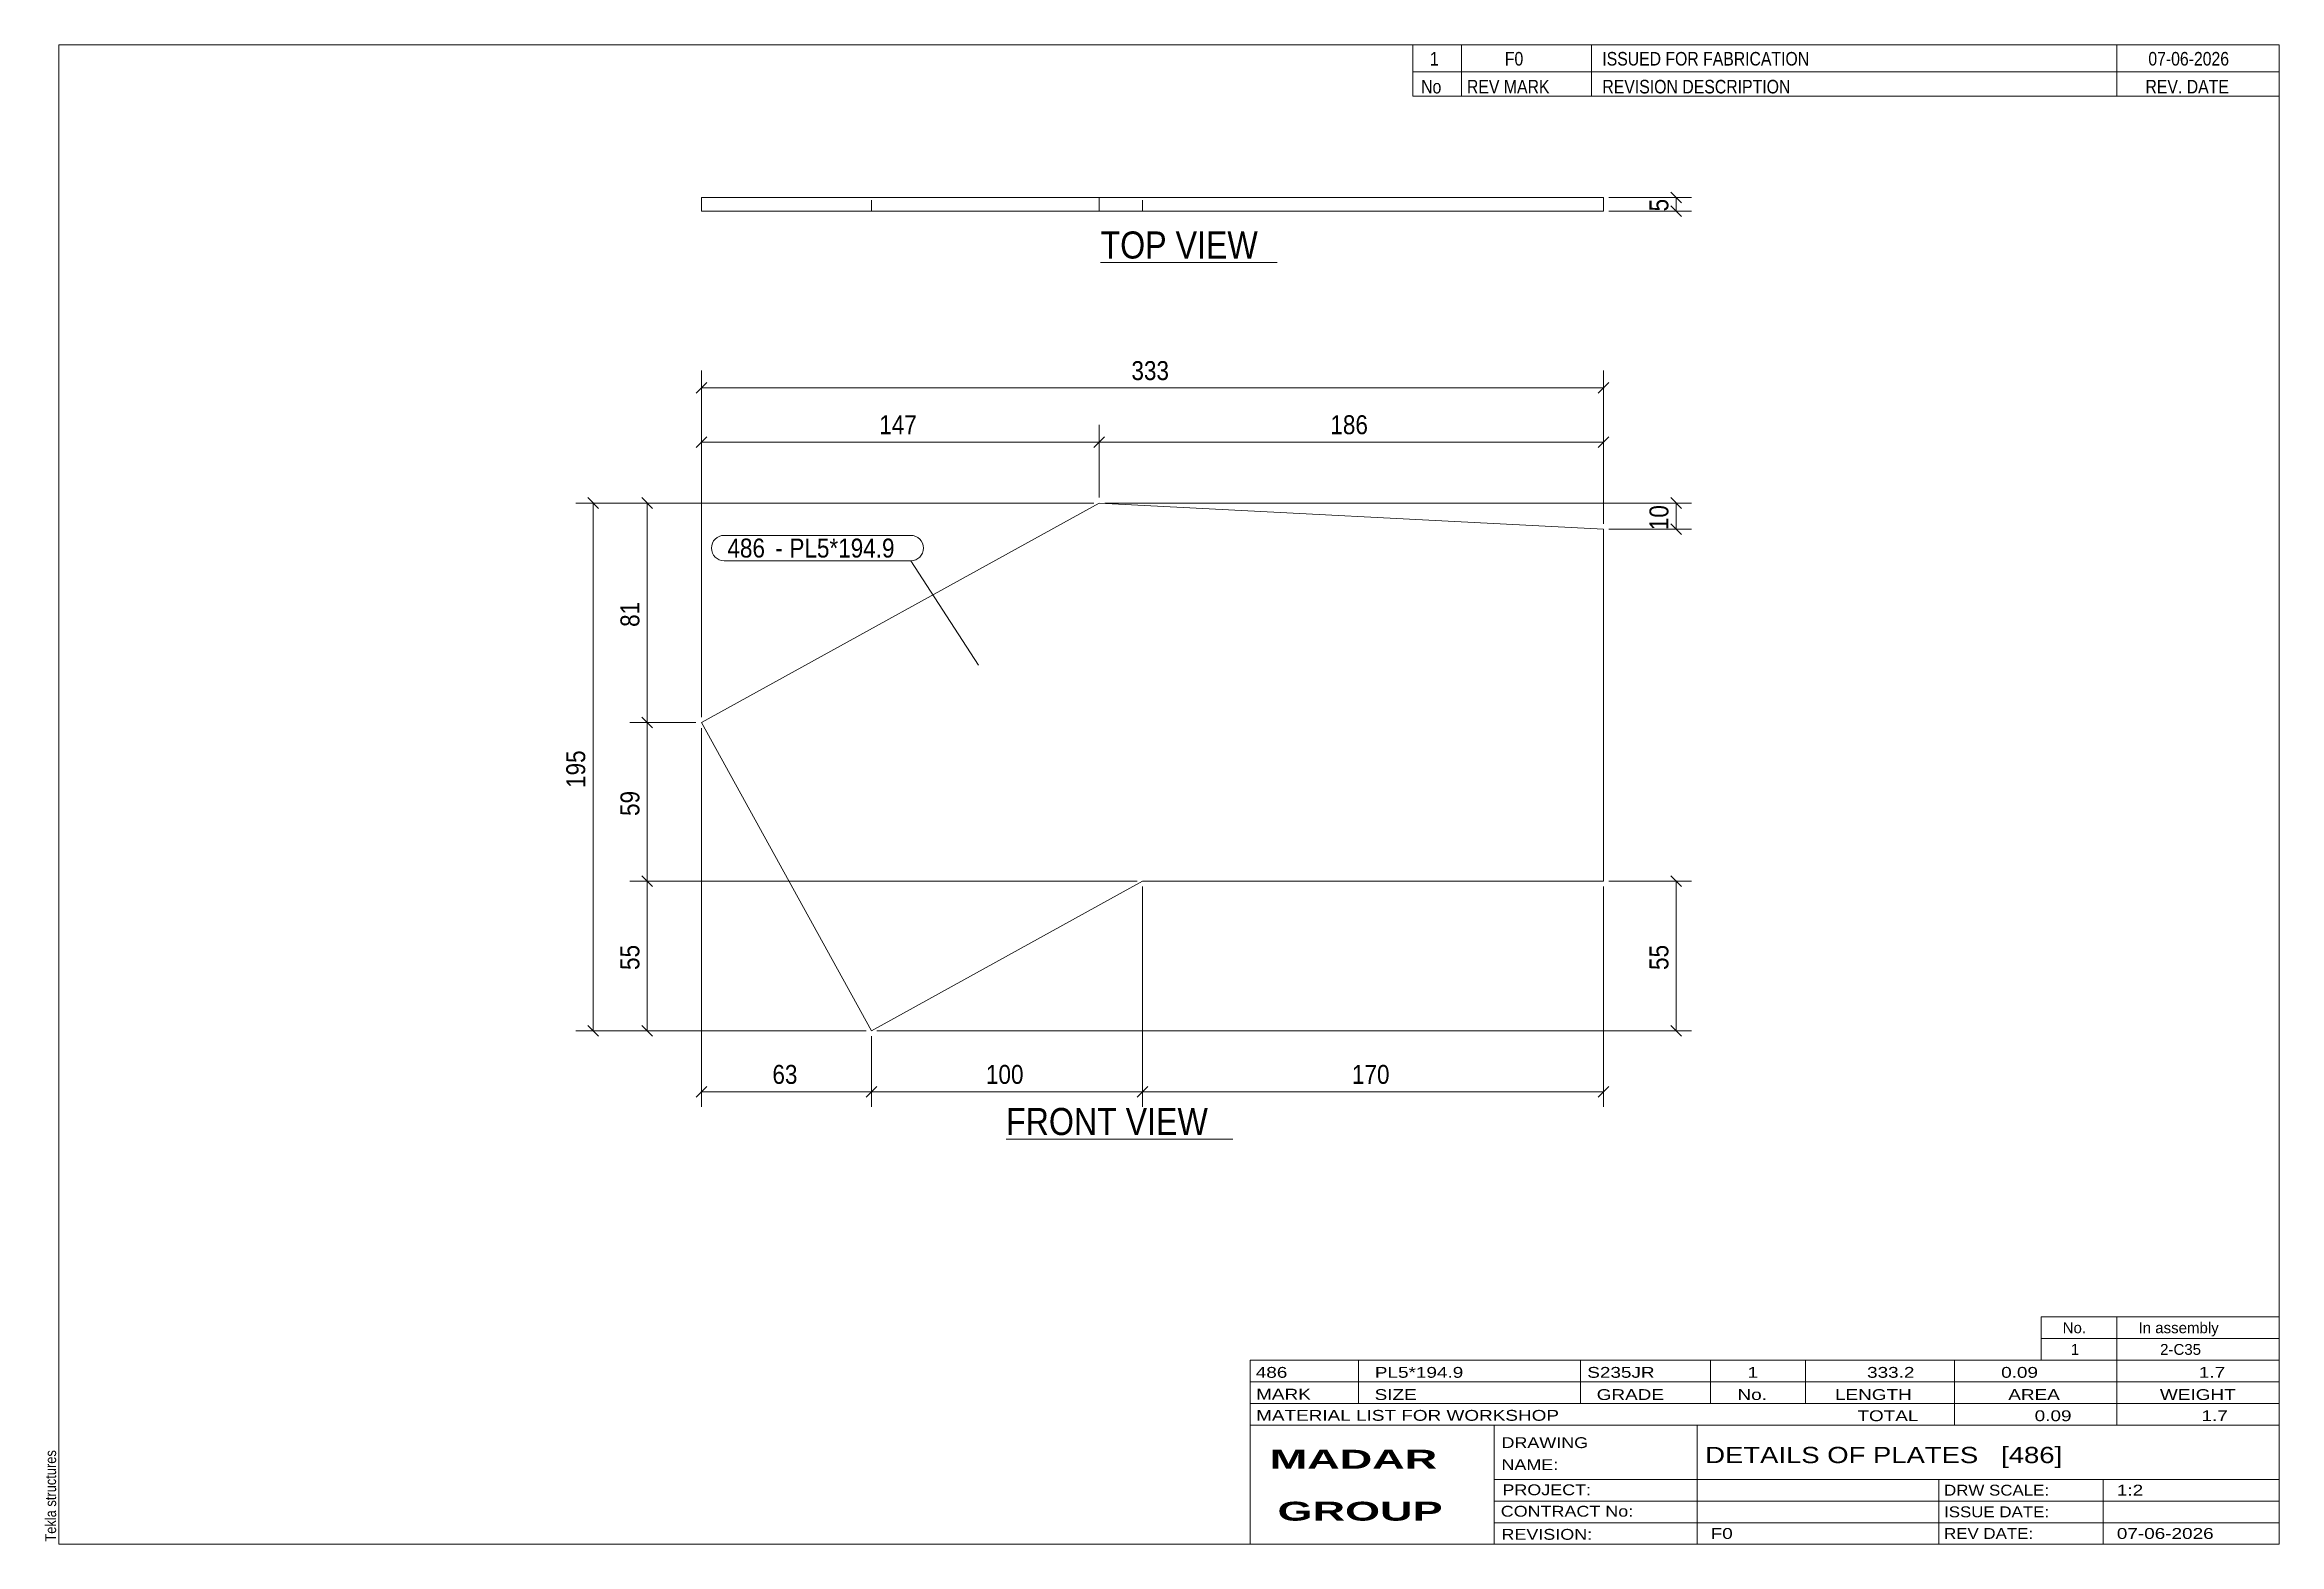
# Model space of a CAD drawing. Header units: millimetres. Extents: x 2 to 415, y 5 to 282.
import ezdxf

# ---------------------------------------------------------------- set-up
doc = ezdxf.new("R2010")
doc.units = ezdxf.units.MM
doc.linetypes.add('XKITLINE00', pattern=[0])
doc.linetypes.add('XKITLINE02', pattern=[4, 2, -2])
for name, color, linetype, lineweight in [('Dimensions', 7, 'Continuous', 0), ('DrawingSheet', 5, 'Continuous', 0), ('OtherObjectType', 7, 'Continuous', 0), ('Part', 2, 'Continuous', 0), ('PartMark', 7, 'Continuous', 0)]:
    doc.layers.add(name, color=color, linetype=linetype, lineweight=lineweight)
doc.styles.add('ARIAL', font='ARIAL.TTF')
doc.styles.add('ARIAL_BOLD', font='ARIALBD.TTF')
doc.styles.add('ARIAL_NARROW', font='ARIALN.TTF')

# ---------------------------------------------------------------- blocks, each defined once
blk = doc.blocks.new('*A1')
at = {"layer": 'Part', "color": 2, "linetype": 'XKITLINE00', "lineweight": 0}
for p, q in [((123.65, 156.78), (197.12, 197.34)), ((197.12, 197.34), (290.23, 192.5)), ((290.23, 192.5), (290.23, 127.5)), ((155.06, 99.87), (123.65, 156.78)), ((205.11, 127.5), (155.06, 99.87)), ((290.23, 127.5), (205.11, 127.5))]:
    blk.add_line(p, q, dxfattribs=at)
blk = doc.blocks.new('*A2')
at = {"layer": 'Part', "color": 2, "linetype": 'XKITLINE00', "lineweight": 0}
for p, q in [((290.23, 253.75), (123.65, 253.75)), ((123.65, 253.75), (123.65, 251.25)), ((197.12, 251.25), (197.12, 253.75)), ((290.23, 253.75), (290.23, 251.25)), ((123.65, 251.25), (290.23, 251.25))]:
    blk.add_line(p, q, dxfattribs=at)
at = {"layer": 'Part', "color": 7, "linetype": 'XKITLINE02', "lineweight": 0}
for p, q in [((155.06, 251.25), (155.06, 253.75)), ((205.11, 251.25), (205.11, 253.75)), ((290.23, 251.25), (290.23, 253.75))]:
    blk.add_line(p, q, dxfattribs=at)
blk = doc.blocks.new('*A3')
at = {"layer": 'DrawingSheet', "color": 5, "linetype": 'XKITLINE00', "lineweight": 0}
for p, q in [((415, 282), (5, 282)), ((5, 282), (5, 5)), ((415, 5), (415, 282)), ((5, 5), (415, 5))]:
    blk.add_line(p, q, dxfattribs=at)
at = {"layer": 'DrawingSheet', "color": 5, "style": 'ARIAL', "width": 0.85}
blk.add_text('Tekla structures', height=2, rotation=90, dxfattribs=at).set_placement((4.5, 5.5))
blk = doc.blocks.new('*A4')
at = {"layer": 'OtherObjectType', "color": 7, "linetype": 'XKITLINE00', "lineweight": 0}
for p, q in [((371, 47), (415, 47)), ((371, 43), (371, 47)), ((385, 43), (385, 47)), ((415, 43), (415, 47)), ((371, 43), (415, 43)), ((371, 39), (371, 43)), ((385, 39), (385, 43)), ((415, 39), (415, 43)), ((371, 39), (415, 39))]:
    blk.add_line(p, q, dxfattribs=at)
at = {"layer": 'OtherObjectType', "color": 7, "style": 'ARIAL_NARROW', "width": 1.211571}
for s, p in [('No.', (375, 44)), ('In assembly', (389, 44)), ('1', (376.5, 40)), ('2-C35', (392.99, 40))]:
    blk.add_text(s, height=2, dxfattribs=at).set_placement(p)
blk = doc.blocks.new('*A5')
at = {"layer": 'OtherObjectType', "color": 7, "linetype": 'XKITLINE00', "lineweight": 0}
for p, q in [((255, 282), (415, 282)), ((415, 282), (255, 282)), ((255, 282), (255, 277)), ((264, 282), (264, 277)), ((288, 282), (288, 277)), ((385, 282), (385, 277)), ((415, 282), (415, 277)), ((255, 277), (415, 277)), ((255, 277), (255, 272.5)), ((255, 277), (415, 277)), ((264, 277), (264, 272.5)), ((288, 277), (288, 272.5)), ((385, 277), (385, 272.5)), ((415, 277), (415, 272.5)), ((415, 272.5), (255, 272.5))]:
    blk.add_line(p, q, dxfattribs=at)
at = {"layer": 'OtherObjectType', "color": 7, "style": 'ARIAL_NARROW'}
for s, width, p in [('1', 1.017001, (258.16, 278.15)), ('F0', 1.017001, (272, 278.15)), ('ISSUED FOR FABRICATION', 1.017001, (290, 278.15)), ('07-06-2026', 1.017001, (390.82, 278.15)), ('No', 1.02, (256.54, 273)), ('REV MARK', 1.02, (265, 273)), ('REVISION DESCRIPTION', 1.02, (290, 273)), ('REV. DATE', 1.02, (390.28, 273))]:
    blk.add_text(s, height=2.5, dxfattribs=dict(at, width=width)).set_placement(p)
blk = doc.blocks.new('*A6')
at = {"layer": 'OtherObjectType', "color": 7, "linetype": 'XKITLINE00', "lineweight": 0}
for p, q in [((225, 39), (415, 39)), ((225, 39), (225, 35)), ((225, 39), (415, 39)), ((245, 35), (245, 39)), ((286, 35), (286, 39)), ((310, 35), (310, 39)), ((327.5, 35), (327.5, 39)), ((355, 35), (355, 39)), ((385, 35), (385, 39)), ((415, 35), (415, 39)), ((225, 35), (415, 35)), ((225, 35), (225, 5)), ((225, 35), (415, 35)), ((245, 31), (245, 35)), ((286, 31), (286, 35)), ((310, 31), (310, 35)), ((327.5, 31), (327.5, 35)), ((355, 31), (355, 35)), ((385, 31), (385, 35)), ((415, 31), (415, 35)), ((225, 31), (415, 31)), ((355, 27), (355, 31)), ((385, 27), (385, 31)), ((415, 27), (415, 31)), ((225, 27), (415, 27)), ((270, 21), (270, 27)), ((307.5, 17), (307.5, 27)), ((415, 21), (415, 27)), ((270, 21), (270, 5)), ((415, 17), (415, 21)), ((270, 17), (415, 17)), ((307.5, 5), (307.5, 17)), ((352.16, 13), (352.16, 17)), ((382.5, 5), (382.5, 17)), ((415, 13), (415, 17)), ((270, 13), (415, 13)), ((352.16, 5), (352.16, 13)), ((415, 9), (415, 13)), ((270, 9), (415, 9)), ((415, 5), (415, 9)), ((225, 5), (415, 5)), ((262.5, 5), (415, 5))]:
    blk.add_line(p, q, dxfattribs=at)
at = {"layer": 'OtherObjectType', "color": 7, "style": 'ARIAL_NARROW'}
for s, height, width, p in [('486', 2, 1.525501, (226.01, 35.76)), ('PL5*194.9', 2, 1.525501, (248, 35.76)), ('S235JR', 2, 1.525501, (287.22, 35.76)), ('1', 2, 1.525501, (316.82, 35.76)), ('333.2', 2, 1.525501, (338.88, 35.76)), ('0.09', 2, 1.525501, (363.64, 35.76)), ('1.7', 2, 1.525501, (400.14, 35.76)), ('MARK', 2, 1.525501, (226.08, 31.73)), ('SIZE', 2, 1.525501, (247.96, 31.66)), ('GRADE', 2, 1.525501, (288.96, 31.66)), ('No.', 2, 1.525501, (314.96, 31.66)), ('LENGTH', 2, 1.525501, (332.96, 31.66)), ('AREA', 2, 1.525501, (364.96, 31.66)), ('WEIGHT', 2, 1.525501, (392.96, 31.66)), ('MATERIAL LIST FOR WORKSHOP', 2, 1.525501, (226.08, 27.82)), ('TOTAL', 2, 1.525501, (337.1, 27.75)), ('0.09', 2, 1.525501, (369.83, 27.75)), ('1.7', 2, 1.525501, (400.63, 27.75)), ('DRAWING', 2, 1.445, (271.38, 22.78)), ('NAME:', 2, 1.445, (271.38, 18.72)), ('DETAILS OF PLATES   [486]', 3, 1.474651, (309, 20)), ('PROJECT:', 2, 1.445, (271.55, 14.07)), ('DRW SCALE:', 2, 1.36, (353.1, 14)), ('1:2', 2, 1.525501, (385, 14)), ('CONTRACT No:', 2, 1.445, (271.25, 10.11)), ('ISSUE DATE:', 2, 1.36, (353.1, 10)), ('REVISION:', 2, 1.445, (271.38, 5.84)), ('F0', 2, 1.525501, (310, 6)), ('REV DATE:', 2, 1.36, (353.1, 6)), ('07-06-2026', 2, 1.525501, (385, 6))]:
    blk.add_text(s, height=height, dxfattribs=dict(at, width=width)).set_placement(p)
at = {"layer": 'OtherObjectType', "color": 1, "style": 'ARIAL_BOLD', "width": 1.7}
for s, p in [('MADAR ', (228.58, 18.97)), ('GROUP', (230.03, 9.37))]:
    blk.add_text(s, height=3.5, dxfattribs=at).set_placement(p)
blk = doc.blocks.new('*A7')
at = {"layer": 'Dimensions', "color": 7, "linetype": 'XKITLINE00', "lineweight": 0}
for p, q in [((102.66, 198.33), (104.64, 196.35)), ((196.12, 197.34), (100.45, 197.34)), ((103.65, 99.87), (103.65, 197.34)), ((154.06, 99.87), (100.45, 99.87)), ((102.66, 100.86), (104.64, 98.88))]:
    blk.add_line(p, q, dxfattribs=at)
at = {"layer": 'Dimensions', "color": 3}
for p in [(103.65, 197.34), (103.65, 99.87)]:
    blk.add_point(p, dxfattribs=at)
at = {"layer": 'Dimensions', "color": 3, "style": 'ARIAL', "width": 0.85}
blk.add_text('195', height=3.5, rotation=90.0002, dxfattribs=at).set_placement((102.2, 144.71))
blk = doc.blocks.new('*A8')
at = {"layer": 'Dimensions', "color": 7, "linetype": 'XKITLINE00', "lineweight": 0}
for p, q in [((302.66, 128.49), (304.64, 126.51)), ((291.23, 127.5), (306.45, 127.5)), ((303.65, 99.87), (303.65, 127.5)), ((156.06, 99.87), (306.45, 99.87)), ((302.66, 100.86), (304.64, 98.88))]:
    blk.add_line(p, q, dxfattribs=at)
at = {"layer": 'Dimensions', "color": 3}
for p in [(303.65, 127.5), (303.65, 99.87)]:
    blk.add_point(p, dxfattribs=at)
at = {"layer": 'Dimensions', "color": 3, "style": 'ARIAL', "width": 0.85}
blk.add_text('55', height=3.5, rotation=90.0002, dxfattribs=at).set_placement((302.2, 111.09))
blk = doc.blocks.new('*A9')
at = {"layer": 'Dimensions', "color": 7, "linetype": 'XKITLINE00', "lineweight": 0}
for p, q in [((302.66, 198.33), (304.64, 196.35)), ((198.12, 197.34), (306.45, 197.34)), ((303.65, 192.5), (303.65, 197.34)), ((291.23, 192.5), (306.45, 192.5)), ((302.66, 193.49), (304.64, 191.51))]:
    blk.add_line(p, q, dxfattribs=at)
at = {"layer": 'Dimensions', "color": 3}
for p in [(303.65, 197.34), (303.65, 192.5)]:
    blk.add_point(p, dxfattribs=at)
at = {"layer": 'Dimensions', "color": 3, "style": 'ARIAL', "width": 0.85}
blk.add_text('10', height=3.5, rotation=90.0002, dxfattribs=at).set_placement((302.2, 192.32))
blk = doc.blocks.new('*A10')
at = {"layer": 'Dimensions', "color": 7, "linetype": 'XKITLINE00', "lineweight": 0}
for p, q in [((112.66, 128.49), (114.64, 126.51)), ((204.11, 127.5), (110.45, 127.5)), ((113.65, 99.87), (113.65, 127.5)), ((154.06, 99.87), (110.45, 99.87)), ((112.66, 100.86), (114.64, 98.88))]:
    blk.add_line(p, q, dxfattribs=at)
at = {"layer": 'Dimensions', "color": 3}
for p in [(113.65, 127.5), (113.65, 99.87)]:
    blk.add_point(p, dxfattribs=at)
at = {"layer": 'Dimensions', "color": 3, "style": 'ARIAL', "width": 0.85}
blk.add_text('55', height=3.5, rotation=90.0002, dxfattribs=at).set_placement((112.2, 111.09))
blk = doc.blocks.new('*A11')
at = {"layer": 'Dimensions', "color": 7, "linetype": 'XKITLINE00', "lineweight": 0}
for p, q in [((112.66, 157.77), (114.64, 155.79)), ((122.65, 156.78), (110.45, 156.78)), ((113.65, 127.5), (113.65, 156.78)), ((112.66, 128.49), (114.64, 126.51)), ((204.11, 127.5), (110.45, 127.5))]:
    blk.add_line(p, q, dxfattribs=at)
at = {"layer": 'Dimensions', "color": 3}
for p in [(113.65, 156.78), (113.65, 127.5)]:
    blk.add_point(p, dxfattribs=at)
at = {"layer": 'Dimensions', "color": 3, "style": 'ARIAL', "width": 0.85}
blk.add_text('59', height=3.5, rotation=90.0002, dxfattribs=at).set_placement((112.2, 139.54))
blk = doc.blocks.new('*A12')
at = {"layer": 'Dimensions', "color": 7, "linetype": 'XKITLINE00', "lineweight": 0}
for p, q in [((112.66, 198.33), (114.64, 196.35)), ((196.12, 197.34), (110.45, 197.34)), ((113.65, 156.78), (113.65, 197.34)), ((112.66, 157.77), (114.64, 155.79)), ((122.65, 156.78), (110.45, 156.78))]:
    blk.add_line(p, q, dxfattribs=at)
at = {"layer": 'Dimensions', "color": 3}
for p in [(113.65, 197.34), (113.65, 156.78)]:
    blk.add_point(p, dxfattribs=at)
at = {"layer": 'Dimensions', "color": 3, "style": 'ARIAL', "width": 0.85}
blk.add_text('81', height=3.5, rotation=90.0002, dxfattribs=at).set_placement((112.2, 174.46))
blk = doc.blocks.new('*A13')
at = {"layer": 'Dimensions', "color": 7, "linetype": 'XKITLINE00', "lineweight": 0}
for p, q in [((124.64, 219.59), (122.66, 217.61)), ((123.65, 157.78), (123.65, 221.8)), ((291.22, 219.59), (289.24, 217.61)), ((290.23, 193.5), (290.23, 221.8)), ((123.65, 218.6), (290.23, 218.6))]:
    blk.add_line(p, q, dxfattribs=at)
at = {"layer": 'Dimensions', "color": 3}
for p in [(123.65, 218.6), (290.23, 218.6)]:
    blk.add_point(p, dxfattribs=at)
at = {"layer": 'Dimensions', "color": 3, "style": 'ARIAL', "width": 0.85}
blk.add_text('333', height=3.5, dxfattribs=at).set_placement((203.05, 220.05))
blk = doc.blocks.new('*A14')
at = {"layer": 'Dimensions', "color": 7, "linetype": 'XKITLINE00', "lineweight": 0}
for p, q in [((123.65, 157.78), (123.65, 211.8)), ((197.12, 198.34), (197.12, 211.8)), ((124.64, 209.59), (122.66, 207.61)), ((123.65, 208.6), (197.12, 208.6)), ((198.11, 209.59), (196.13, 207.61))]:
    blk.add_line(p, q, dxfattribs=at)
at = {"layer": 'Dimensions', "color": 3}
for p in [(123.65, 208.6), (197.12, 208.6)]:
    blk.add_point(p, dxfattribs=at)
at = {"layer": 'Dimensions', "color": 3, "style": 'ARIAL', "width": 0.85}
blk.add_text('147', height=3.5, dxfattribs=at).set_placement((156.49, 210.05))
blk = doc.blocks.new('*A15')
at = {"layer": 'Dimensions', "color": 7, "linetype": 'XKITLINE00', "lineweight": 0}
for p, q in [((197.12, 198.34), (197.12, 211.8)), ((290.23, 193.5), (290.23, 211.8)), ((198.11, 209.59), (196.13, 207.61)), ((197.12, 208.6), (290.23, 208.6)), ((291.22, 209.59), (289.24, 207.61))]:
    blk.add_line(p, q, dxfattribs=at)
at = {"layer": 'Dimensions', "color": 3}
for p in [(197.12, 208.6), (290.23, 208.6)]:
    blk.add_point(p, dxfattribs=at)
at = {"layer": 'Dimensions', "color": 3, "style": 'ARIAL', "width": 0.85}
blk.add_text('186', height=3.5, dxfattribs=at).set_placement((239.78, 210.05))
blk = doc.blocks.new('*A16')
at = {"layer": 'Dimensions', "color": 7, "linetype": 'XKITLINE00', "lineweight": 0}
for p, q in [((123.65, 155.78), (123.65, 85.8)), ((155.06, 98.87), (155.06, 85.8)), ((124.64, 89.59), (122.66, 87.61)), ((123.65, 88.6), (155.06, 88.6)), ((156.05, 89.59), (154.07, 87.61))]:
    blk.add_line(p, q, dxfattribs=at)
at = {"layer": 'Dimensions', "color": 3}
for p in [(123.65, 88.6), (155.06, 88.6)]:
    blk.add_point(p, dxfattribs=at)
at = {"layer": 'Dimensions', "color": 3, "style": 'ARIAL', "width": 0.85}
blk.add_text('63', height=3.5, dxfattribs=at).set_placement((136.76, 90.05))
blk = doc.blocks.new('*A17')
at = {"layer": 'Dimensions', "color": 7, "linetype": 'XKITLINE00', "lineweight": 0}
for p, q in [((205.11, 126.5), (205.11, 85.8)), ((155.06, 98.87), (155.06, 85.8)), ((156.05, 89.59), (154.07, 87.61)), ((155.06, 88.6), (205.11, 88.6)), ((206.1, 89.59), (204.12, 87.61))]:
    blk.add_line(p, q, dxfattribs=at)
at = {"layer": 'Dimensions', "color": 3}
for p in [(155.06, 88.6), (205.11, 88.6)]:
    blk.add_point(p, dxfattribs=at)
at = {"layer": 'Dimensions', "color": 3, "style": 'ARIAL', "width": 0.85}
blk.add_text('100', height=3.5, dxfattribs=at).set_placement((176.19, 90.05))
blk = doc.blocks.new('*A18')
at = {"layer": 'Dimensions', "color": 7, "linetype": 'XKITLINE00', "lineweight": 0}
for p, q in [((205.11, 126.5), (205.11, 85.8)), ((290.23, 126.5), (290.23, 85.8)), ((206.1, 89.59), (204.12, 87.61)), ((205.11, 88.6), (290.23, 88.6)), ((291.22, 89.59), (289.24, 87.61))]:
    blk.add_line(p, q, dxfattribs=at)
at = {"layer": 'Dimensions', "color": 3}
for p in [(205.11, 88.6), (290.23, 88.6)]:
    blk.add_point(p, dxfattribs=at)
at = {"layer": 'Dimensions', "color": 3, "style": 'ARIAL', "width": 0.85}
blk.add_text('170', height=3.5, dxfattribs=at).set_placement((243.77, 90.05))
blk = doc.blocks.new('*A19')
at = {"layer": 'PartMark', "color": 7, "linetype": 'XKITLINE00', "lineweight": 0}
for p, q in [((127.85, 191.37), (162.3, 191.37)), ((127.85, 186.67), (162.3, 186.67)), ((174.8, 167.37), (162.3, 186.67))]:
    blk.add_line(p, q, dxfattribs=at)
for centre, start, end in [((127.85, 189.02), 90, 270), ((162.3, 189.02), 270, 90)]:
    blk.add_arc(centre, 2.35, start, end, dxfattribs=at)
at = {"layer": 'PartMark', "color": 1, "style": 'ARIAL', "width": 0.85}
blk.add_text('486', height=3.5, dxfattribs=at).set_placement((128.45, 187.27))
at = {"layer": 'PartMark', "color": 3, "style": 'ARIAL', "width": 0.85}
for s, p in [('PL5*194.9', (139.9, 187.27)), ('-', (137.29, 187.27))]:
    blk.add_text(s, height=3.5, dxfattribs=at).set_placement(p)
blk = doc.blocks.new('*A20')
at = {"layer": 'OtherObjectType', "color": 7, "linetype": 'XKITLINE00', "lineweight": 0}
blk.add_line((179.9, 79.85), (221.75, 79.85), dxfattribs=at)
at = {"layer": 'OtherObjectType', "color": 3, "style": 'ARIAL', "width": 0.85}
blk.add_text('FRONT VIEW', height=5, dxfattribs=at).set_placement((179.9, 80.6))
blk = doc.blocks.new('*A21')
at = {"layer": 'Dimensions', "color": 7, "linetype": 'XKITLINE00', "lineweight": 0}
for p, q in [((291.23, 253.75), (306.45, 253.75)), ((302.66, 254.74), (304.64, 252.76)), ((302.66, 252.24), (304.64, 250.26)), ((303.65, 251.25), (303.65, 253.75)), ((291.23, 251.25), (306.45, 251.25))]:
    blk.add_line(p, q, dxfattribs=at)
at = {"layer": 'Dimensions', "color": 3}
for p in [(303.65, 253.75), (303.65, 251.25)]:
    blk.add_point(p, dxfattribs=at)
at = {"layer": 'Dimensions', "color": 3, "style": 'ARIAL', "width": 0.85}
blk.add_text('5', height=3.5, rotation=90.0002, dxfattribs=at).set_placement((302.2, 251.2))
blk = doc.blocks.new('*A22')
at = {"layer": 'OtherObjectType', "color": 7, "linetype": 'XKITLINE00', "lineweight": 0}
blk.add_line((197.35, 241.75), (229.95, 241.75), dxfattribs=at)
at = {"layer": 'OtherObjectType', "color": 3, "style": 'ARIAL', "width": 0.85}
blk.add_text('TOP VIEW', height=5, dxfattribs=at).set_placement((197.35, 242.5))

msp = doc.modelspace()

# ---------------------------------------------------------------- block references
at = {"lineweight": 0}
for name in ['*A3', '*A5', '*A2', '*A21', '*A22', '*A13', '*A14', '*A15', '*A7', '*A12', '*A9', '*A1', '*A19', '*A11', '*A16', '*A10', '*A8', '*A17', '*A18', '*A20', '*A4', '*A6']:
    msp.add_blockref(name, (0, 0), dxfattribs=at)

doc.saveas('drawing.dxf')
